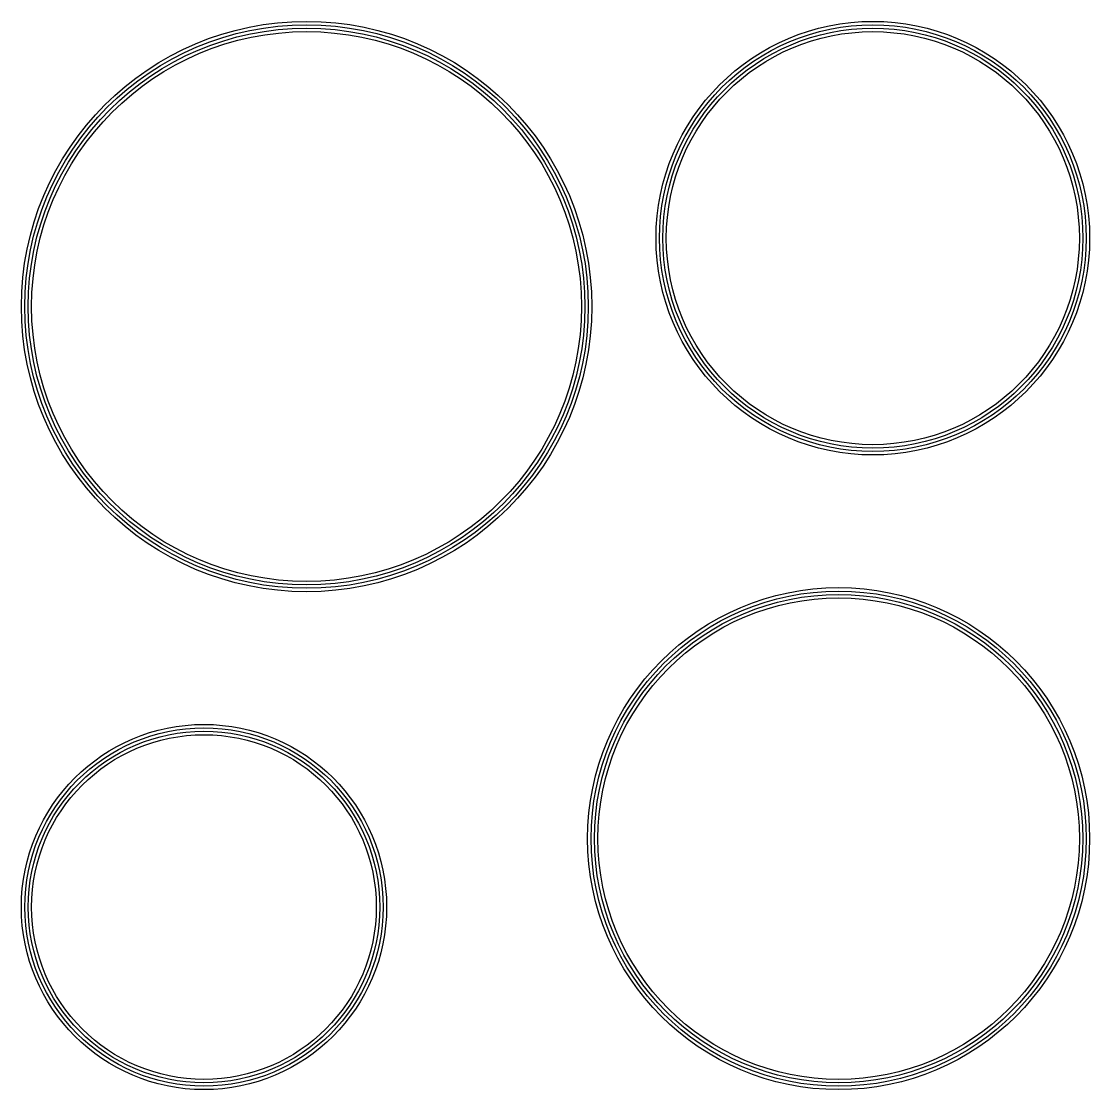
# Model space of a CAD drawing. Header units: metres. Extents: x -3.9 to 3.9, y -3.9 to 3.9.
import ezdxf

# ---------------------------------------------------------------- set-up
doc = ezdxf.new("R2010")
doc.units = ezdxf.units.M
doc.layers.add('CUT', color=7, linetype='Continuous')

msp = doc.modelspace()

# ---------------------------------------------------------------- linework, layer by layer
at = {"layer": 'CUT', "color": 7}
for centre, radius in [((-1.82, 1.82), 2.085), ((2.32, 2.32), 1.585), ((-1.82, 1.82), 2.06), ((-1.82, 1.82), 2.035), ((-1.82, 1.82), 2.01), ((2.32, 2.32), 1.56), ((2.32, 2.32), 1.535), ((2.32, 2.32), 1.51), ((2.07, -2.07), 1.835), ((2.07, -2.07), 1.81), ((2.07, -2.07), 1.785), ((2.07, -2.07), 1.76), ((-2.57, -2.57), 1.335), ((-2.57, -2.57), 1.31), ((-2.57, -2.57), 1.285), ((-2.57, -2.57), 1.26)]:
    msp.add_circle(centre, radius, dxfattribs=at)

doc.saveas('drawing.dxf')
